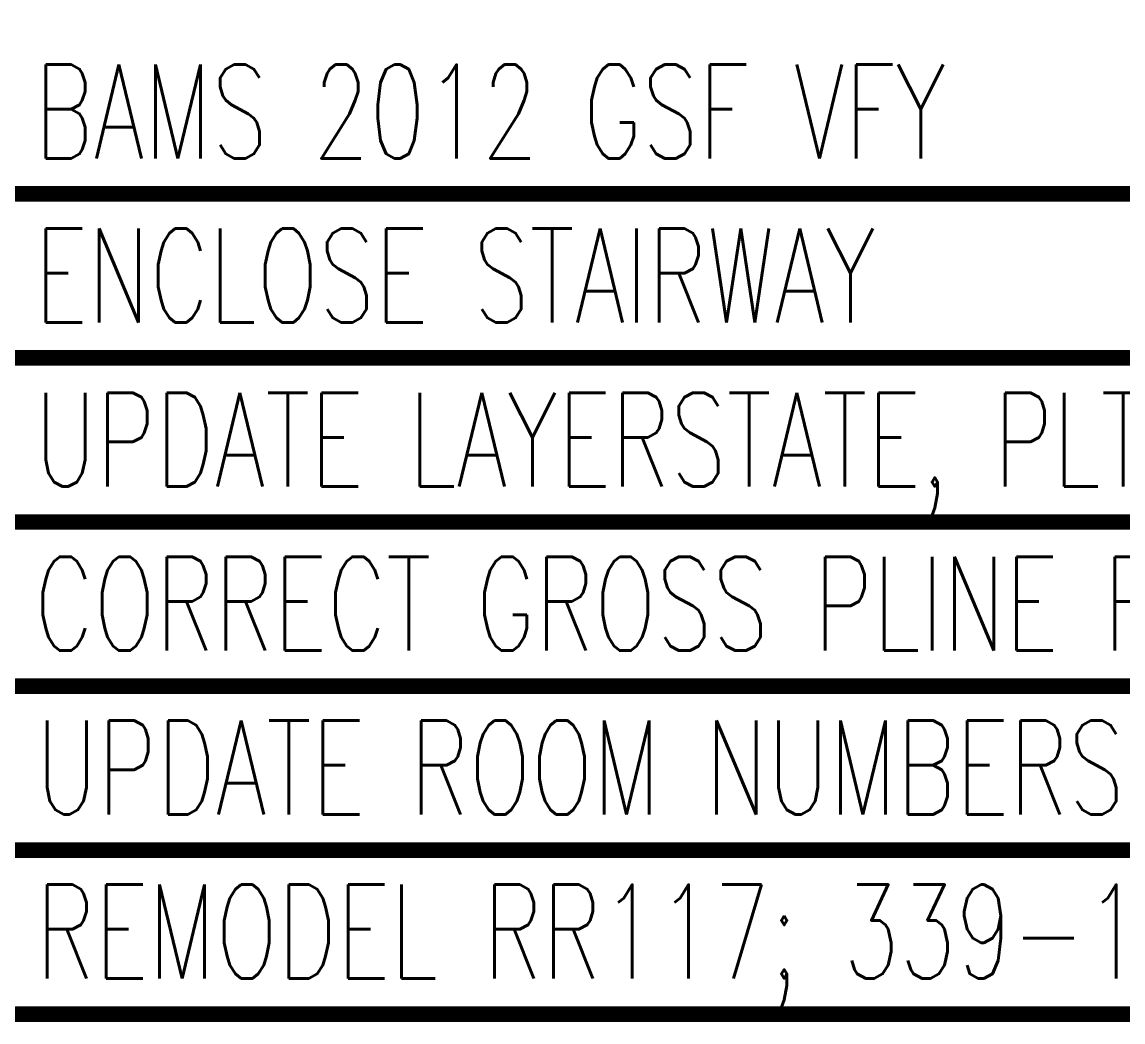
# Model space of a CAD drawing. Extents: x -1944 to 3278, y -2 to 3003.
# Drawn here: x 251.2 to 532.9, y -2 to 253.9 of the extents above; entities that cross this region are included whole.
import ezdxf
from ezdxf.enums import TextEntityAlignment as Align

# ---------------------------------------------------------------- set-up
doc = ezdxf.new("R2010")
doc.units = 0
doc.header["$MEASUREMENT"] = 0
doc.layers.get('0').update_dxf_attribs({"linetype": 'CONTINUOUS'})
doc.layers.add('A-ANNO-REVS', color=1, linetype='CONTINUOUS')
doc.styles.add('REVISION', font='simplex', dxfattribs={"width": 0.7})
doc.styles.add('REVS', font='romans.shx', dxfattribs={"width": 0.7})

# ---------------------------------------------------------------- blocks, each defined once
blk = doc.blocks.new('REVISION')
at = {"const_width": 4}
blk.add_lwpolyline([(960, 41.98), (960, 0), (0, 0), (0, 41.98)], dxfattribs=at)
at = {"style": 'REVISION', "width": 0.7}
for tag, p in [('REVDATE', (30.25, 9.14)), ('REVINITIALS', (181.69, 9.14)), ('REVREASON', (254.69, 9.14))]:
    blk.add_attdef(tag, p, '', height=24, dxfattribs=at)
blk = doc.blocks.new('14_revision')
at = {"const_width": 4}
blk.add_lwpolyline([(960, 41.98), (960, 0), (0, 0), (0, 41.98)], dxfattribs=at)
at = {"style": 'REVS', "width": 0.7}
for tag, p in [('REVDATE', (29.92, 21.09)), ('REVINITIALS', (181.36, 21.09)), ('REVREASON', (254.36, 21.09))]:
    blk.add_attdef(tag, text='', height=24, dxfattribs=at).set_placement(p, align=Align.MIDDLE_LEFT)
blk = doc.blocks.new('SREV_UPDATE')
at = {"layer": 'A-ANNO-REVS'}
ref = blk.add_blockref('14_revision', (0, 0), dxfattribs=at)
ref.add_attrib('REVREASON', 'UPDATE LAYERSTATE, PLTSTMP, LTSCALE', dxfattribs={"layer": '0', "height": 24, "style": 'REVS', "width": 0.7}).set_placement((254.36, 21.09), align=Align.MIDDLE_LEFT)

msp = doc.modelspace()

# ---------------------------------------------------------------- block references
at = {"layer": 'A-ANNO-REVS'}
ref = msp.add_blockref('14_revision', (0, 209.92), dxfattribs=at)
ref.add_attrib('REVREASON', 'BAMS 2012 GSF VFY', dxfattribs={"layer": '0', "height": 24, "style": 'REVS', "width": 0.7}).set_placement((254.36, 231.01), align=Align.MIDDLE_LEFT)
ref = msp.add_blockref('14_revision', (0, 167.93), dxfattribs=at)
ref.add_attrib('REVREASON', 'ENCLOSE STAIRWAY', dxfattribs={"layer": '0', "height": 24, "style": 'REVS', "width": 0.7}).set_placement((254.36, 189.02), align=Align.MIDDLE_LEFT)
msp.add_blockref('SREV_UPDATE', (0, 125.95), dxfattribs=at)
ref = msp.add_blockref('14_revision', (0, 83.97), dxfattribs=at)
ref.add_attrib('REVREASON', 'CORRECT GROSS PLINE FCAD EXPORT REPRINT SHEETS', dxfattribs={"layer": '0', "height": 24, "style": 'REVS', "width": 0.7}).set_placement((254.36, 105.06), align=Align.MIDDLE_LEFT)
ref = msp.add_blockref('REVISION', (0, 41.98), dxfattribs=at)
ref.add_attrib('REVREASON', 'UPDATE ROOM NUMBERS', (254.69, 51.12), dxfattribs={"layer": '0', "height": 24, "style": 'REVISION', "width": 0.7})
ref = msp.add_blockref('REVISION', (0, 0), dxfattribs=at)
ref.add_attrib('REVREASON', 'REMODEL RR117; 339-17', (254.69, 9.14), dxfattribs={"layer": '0', "height": 24, "style": 'REVISION', "width": 0.7})

doc.saveas('drawing.dxf')
